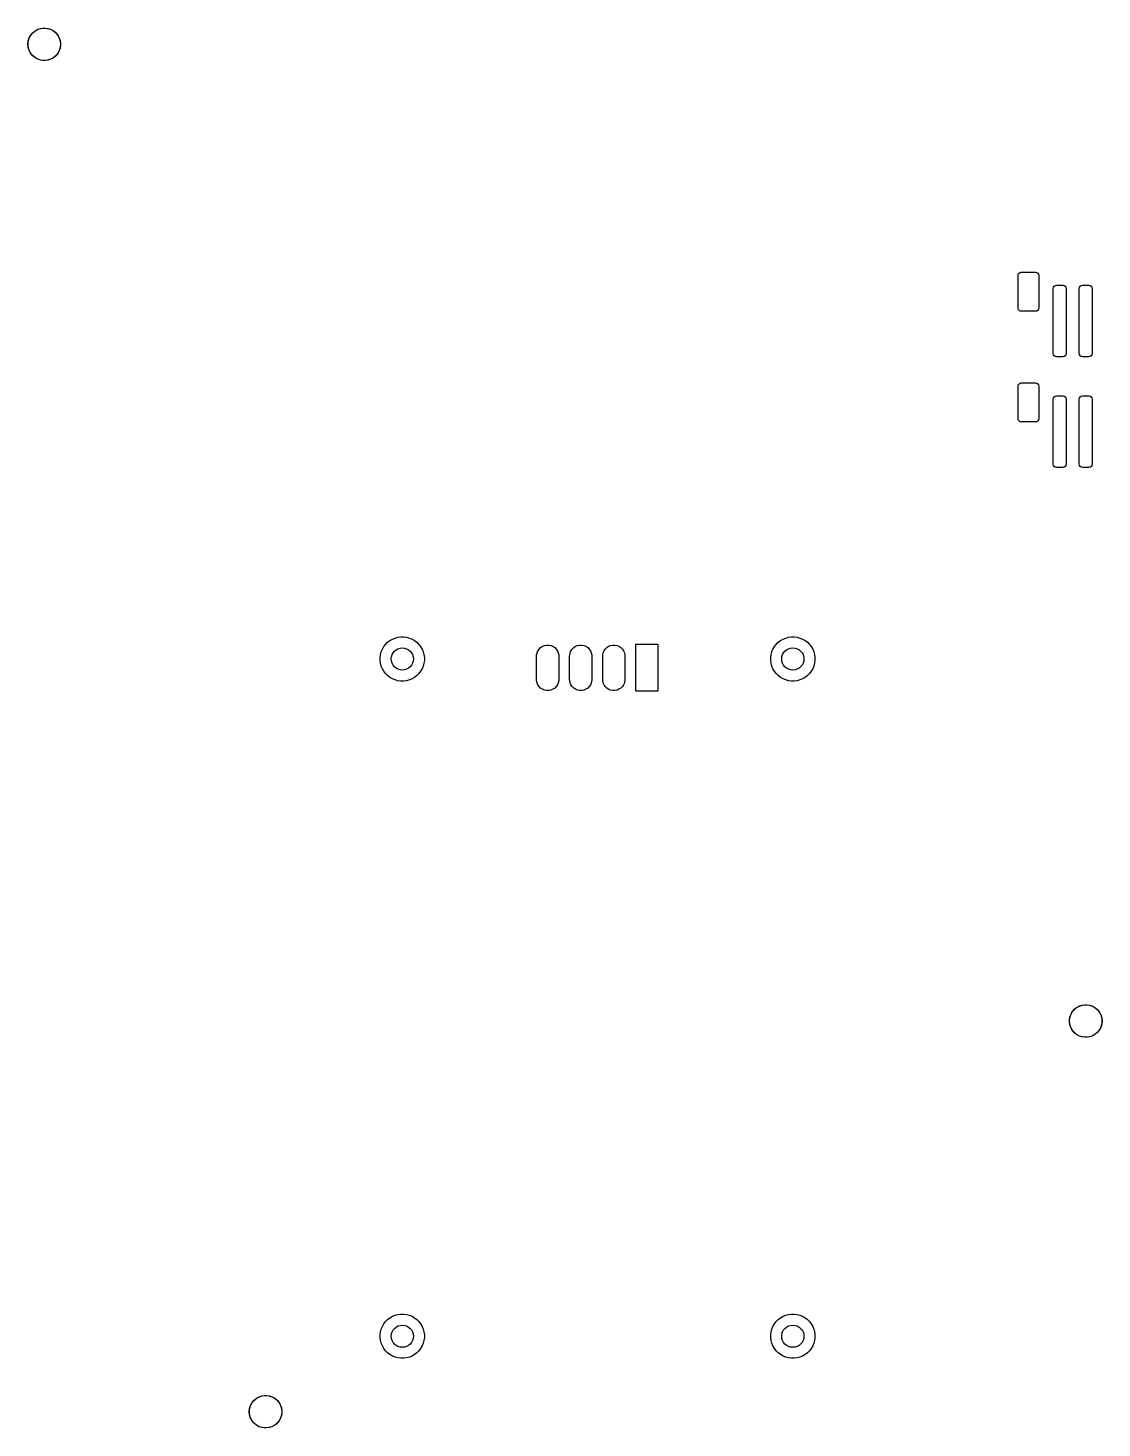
# Model space of a CAD drawing. Header units: inches. Extents: x 1.01 to 7.41, y -5.29 to -1.05.
# Drawn here: x 1.014 to 4.262, y -5.285 to -1.053 of the extents above; entities that cross this region are included whole.
import ezdxf

# ---------------------------------------------------------------- set-up
doc = ezdxf.new("R2010")
doc.units = ezdxf.units.IN
doc.header["$MEASUREMENT"] = 0
doc.layers.add('BLACK', color=250, linetype='CONTINUOUS')

msp = doc.modelspace()

# ---------------------------------------------------------------- linework, layer by layer
at = {"layer": 'BLACK', "linetype": 'CONTINUOUS'}
for p, q in [((1.0373, -1.0604), (1.0442, -1.0569)), ((1.0442, -1.0569), (1.0515, -1.0545)), ((1.0515, -1.0545), (1.0591, -1.0533)), ((1.0591, -1.0533), (1.0669, -1.0533)), ((1.0669, -1.0533), (1.0745, -1.0545)), ((1.0745, -1.0545), (1.0818, -1.0569)), ((1.0818, -1.0569), (1.0887, -1.0604)), ((1.0139, -1.0985), (1.0151, -1.0909)), ((1.0139, -1.1062), (1.0139, -1.0985)), ((1.0151, -1.0909), (1.0175, -1.0835)), ((1.0175, -1.0835), (1.021, -1.0766)), ((1.021, -1.0766), (1.0256, -1.0704)), ((1.0256, -1.0704), (1.031, -1.0649)), ((1.031, -1.0649), (1.0373, -1.0604)), ((1.0887, -1.0604), (1.095, -1.0649)), ((1.095, -1.0649), (1.1004, -1.0704)), ((1.1004, -1.0704), (1.105, -1.0766)), ((1.105, -1.0766), (1.1085, -1.0835)), ((1.1085, -1.0835), (1.1108, -1.0909)), ((1.1108, -1.0909), (1.1121, -1.0985)), ((1.1121, -1.0985), (1.1121, -1.1062)), ((1.0151, -1.1139), (1.0139, -1.1062)), ((1.0175, -1.1212), (1.0151, -1.1139)), ((1.021, -1.1281), (1.0175, -1.1212)), ((1.0256, -1.1343), (1.021, -1.1281)), ((1.031, -1.1398), (1.0256, -1.1343)), ((1.0373, -1.1443), (1.031, -1.1398)), ((1.095, -1.1398), (1.0887, -1.1443)), ((1.1004, -1.1343), (1.095, -1.1398)), ((1.105, -1.1281), (1.1004, -1.1343)), ((1.1085, -1.1212), (1.105, -1.1281)), ((1.1108, -1.1139), (1.1085, -1.1212)), ((1.1121, -1.1062), (1.1108, -1.1139)), ((1.0442, -1.1478), (1.0373, -1.1443)), ((1.0515, -1.1502), (1.0442, -1.1478)), ((1.0591, -1.1514), (1.0515, -1.1502)), ((1.0669, -1.1514), (1.0591, -1.1514)), ((1.0745, -1.1502), (1.0669, -1.1514)), ((1.0818, -1.1478), (1.0745, -1.1502)), ((1.0887, -1.1443), (1.0818, -1.1478)), ((4.0079, -1.8012), (4.0086, -1.7974)), ((4.0079, -1.8996), (4.0079, -1.8012)), ((4.0086, -1.7974), (4.0108, -1.7942)), ((4.0108, -1.7942), (4.0139, -1.7921)), ((4.0139, -1.7921), (4.0177, -1.7913)), ((4.0177, -1.7913), (4.061, -1.7913)), ((4.061, -1.7913), (4.0648, -1.7921)), ((4.0648, -1.7921), (4.068, -1.7942)), ((4.068, -1.7942), (4.0701, -1.7974)), ((4.0701, -1.7974), (4.0709, -1.8012)), ((4.0709, -1.8012), (4.0709, -1.8996)), ((4.1142, -1.8406), (4.1149, -1.8368)), ((4.1142, -2.0374), (4.1142, -1.8406)), ((4.1149, -1.8368), (4.1171, -1.8336)), ((4.1171, -1.8336), (4.1202, -1.8315)), ((4.1202, -1.8315), (4.124, -1.8307)), ((4.124, -1.8307), (4.1437, -1.8307)), ((4.1437, -1.8307), (4.1475, -1.8315)), ((4.1475, -1.8315), (4.1507, -1.8336)), ((4.1507, -1.8336), (4.1528, -1.8368)), ((4.1528, -1.8368), (4.1535, -1.8406)), ((4.1535, -1.8406), (4.1535, -2.0374)), ((4.1929, -1.8406), (4.1937, -1.8368)), ((4.1929, -2.0374), (4.1929, -1.8406)), ((4.1937, -1.8368), (4.1958, -1.8336)), ((4.1958, -1.8336), (4.199, -1.8315)), ((4.199, -1.8315), (4.2028, -1.8307)), ((4.2028, -1.8307), (4.2224, -1.8307)), ((4.2224, -1.8307), (4.2262, -1.8315)), ((4.2262, -1.8315), (4.2294, -1.8336)), ((4.2294, -1.8336), (4.2315, -1.8368)), ((4.2315, -1.8368), (4.2323, -1.8406)), ((4.2323, -1.8406), (4.2323, -2.0374)), ((4.0086, -1.9034), (4.0079, -1.8996)), ((4.0108, -1.9066), (4.0086, -1.9034)), ((4.0701, -1.9034), (4.068, -1.9066)), ((4.0709, -1.8996), (4.0701, -1.9034)), ((4.0139, -1.9087), (4.0108, -1.9066)), ((4.0177, -1.9094), (4.0139, -1.9087)), ((4.061, -1.9094), (4.0177, -1.9094)), ((4.0648, -1.9087), (4.061, -1.9094)), ((4.068, -1.9066), (4.0648, -1.9087)), ((4.1149, -2.0412), (4.1142, -2.0374)), ((4.1171, -2.0444), (4.1149, -2.0412)), ((4.1202, -2.0465), (4.1171, -2.0444)), ((4.124, -2.0472), (4.1202, -2.0465)), ((4.1437, -2.0472), (4.124, -2.0472)), ((4.1475, -2.0465), (4.1437, -2.0472)), ((4.1507, -2.0444), (4.1475, -2.0465)), ((4.1528, -2.0412), (4.1507, -2.0444)), ((4.1535, -2.0374), (4.1528, -2.0412)), ((4.1937, -2.0412), (4.1929, -2.0374)), ((4.1958, -2.0444), (4.1937, -2.0412)), ((4.199, -2.0465), (4.1958, -2.0444)), ((4.2028, -2.0472), (4.199, -2.0465)), ((4.2224, -2.0472), (4.2028, -2.0472)), ((4.2262, -2.0465), (4.2224, -2.0472)), ((4.2294, -2.0444), (4.2262, -2.0465)), ((4.2315, -2.0412), (4.2294, -2.0444)), ((4.2323, -2.0374), (4.2315, -2.0412)), ((4.0079, -2.1358), (4.0086, -2.1321)), ((4.0079, -2.2343), (4.0079, -2.1358)), ((4.0086, -2.1321), (4.0108, -2.1289)), ((4.0108, -2.1289), (4.0139, -2.1267)), ((4.0139, -2.1267), (4.0177, -2.126)), ((4.0177, -2.126), (4.061, -2.126)), ((4.061, -2.126), (4.0648, -2.1267)), ((4.0648, -2.1267), (4.068, -2.1289)), ((4.068, -2.1289), (4.0701, -2.1321)), ((4.0701, -2.1321), (4.0709, -2.1358)), ((4.0709, -2.1358), (4.0709, -2.2343)), ((4.1142, -2.1752), (4.1149, -2.1714)), ((4.1142, -2.372), (4.1142, -2.1752)), ((4.1149, -2.1714), (4.1171, -2.1682)), ((4.1171, -2.1682), (4.1202, -2.1661)), ((4.1202, -2.1661), (4.124, -2.1654)), ((4.124, -2.1654), (4.1437, -2.1654)), ((4.1437, -2.1654), (4.1475, -2.1661)), ((4.1475, -2.1661), (4.1507, -2.1682)), ((4.1507, -2.1682), (4.1528, -2.1714)), ((4.1528, -2.1714), (4.1535, -2.1752)), ((4.1535, -2.1752), (4.1535, -2.372)), ((4.1929, -2.1752), (4.1937, -2.1714)), ((4.1929, -2.372), (4.1929, -2.1752)), ((4.1937, -2.1714), (4.1958, -2.1682)), ((4.1958, -2.1682), (4.199, -2.1661)), ((4.199, -2.1661), (4.2028, -2.1654)), ((4.2028, -2.1654), (4.2224, -2.1654)), ((4.2224, -2.1654), (4.2262, -2.1661)), ((4.2262, -2.1661), (4.2294, -2.1682)), ((4.2294, -2.1682), (4.2315, -2.1714)), ((4.2315, -2.1714), (4.2323, -2.1752)), ((4.2323, -2.1752), (4.2323, -2.372)), ((4.0086, -2.238), (4.0079, -2.2343)), ((4.0108, -2.2412), (4.0086, -2.238)), ((4.0139, -2.2433), (4.0108, -2.2412)), ((4.068, -2.2412), (4.0648, -2.2433)), ((4.0701, -2.238), (4.068, -2.2412)), ((4.0709, -2.2343), (4.0701, -2.238)), ((4.0177, -2.2441), (4.0139, -2.2433)), ((4.061, -2.2441), (4.0177, -2.2441)), ((4.0648, -2.2433), (4.061, -2.2441)), ((4.1149, -2.3758), (4.1142, -2.372)), ((4.1171, -2.379), (4.1149, -2.3758)), ((4.1202, -2.3811), (4.1171, -2.379)), ((4.124, -2.3819), (4.1202, -2.3811)), ((4.1437, -2.3819), (4.124, -2.3819)), ((4.1475, -2.3811), (4.1437, -2.3819)), ((4.1507, -2.379), (4.1475, -2.3811)), ((4.1528, -2.3758), (4.1507, -2.379)), ((4.1535, -2.372), (4.1528, -2.3758)), ((4.1937, -2.3758), (4.1929, -2.372)), ((4.1958, -2.379), (4.1937, -2.3758)), ((4.199, -2.3811), (4.1958, -2.379)), ((4.2028, -2.3819), (4.199, -2.3811)), ((4.2224, -2.3819), (4.2028, -2.3819)), ((4.2262, -2.3811), (4.2224, -2.3819)), ((4.2294, -2.379), (4.2262, -2.3811)), ((4.2315, -2.3758), (4.2294, -2.379)), ((4.2323, -2.372), (4.2315, -2.3758)), ((2.09, -2.9234), (2.0953, -2.9165)), ((2.0953, -2.9165), (2.1015, -2.9103)), ((2.1015, -2.9103), (2.1085, -2.905)), ((2.1085, -2.905), (2.1161, -2.9006)), ((2.1161, -2.9006), (2.1242, -2.8973)), ((2.1242, -2.8973), (2.1326, -2.895)), ((2.1326, -2.895), (2.1413, -2.8938)), ((2.1413, -2.8938), (2.15, -2.8938)), ((2.15, -2.8938), (2.1587, -2.895)), ((2.1587, -2.895), (2.1672, -2.8973)), ((2.1672, -2.8973), (2.1753, -2.9006)), ((2.1753, -2.9006), (2.1829, -2.905)), ((2.1829, -2.905), (2.1898, -2.9103)), ((2.1898, -2.9103), (2.196, -2.9165)), ((2.196, -2.9165), (2.2013, -2.9234)), ((2.5696, -2.9222), (2.5756, -2.9197)), ((2.5756, -2.9197), (2.5821, -2.9184)), ((2.5821, -2.9184), (2.5886, -2.9184)), ((2.5886, -2.9184), (2.5951, -2.9197)), ((2.5951, -2.9197), (2.6011, -2.9222)), ((2.6696, -2.9222), (2.6756, -2.9197)), ((2.6756, -2.9197), (2.6821, -2.9184)), ((2.6821, -2.9184), (2.6886, -2.9184)), ((2.6886, -2.9184), (2.6951, -2.9197)), ((2.6951, -2.9197), (2.7011, -2.9222)), ((2.7696, -2.9222), (2.7756, -2.9197)), ((2.7756, -2.9197), (2.7821, -2.9184)), ((2.7821, -2.9184), (2.7886, -2.9184)), ((2.7886, -2.9184), (2.7951, -2.9197)), ((2.7951, -2.9197), (2.8011, -2.9222)), ((2.8519, -3.058), (2.8519, -2.9163)), ((2.8519, -2.9163), (2.9188, -2.9163)), ((2.9188, -2.9163), (2.9188, -3.058)), ((3.2711, -2.9234), (3.2765, -2.9165)), ((3.2765, -2.9165), (3.2826, -2.9103)), ((3.2826, -2.9103), (3.2896, -2.905)), ((3.2896, -2.905), (3.2972, -2.9006)), ((3.2972, -2.9006), (3.3053, -2.8973)), ((3.3053, -2.8973), (3.3137, -2.895)), ((3.3137, -2.895), (3.3224, -2.8938)), ((3.3224, -2.8938), (3.3311, -2.8938)), ((3.3311, -2.8938), (3.3398, -2.895)), ((3.3398, -2.895), (3.3483, -2.8973)), ((3.3483, -2.8973), (3.3564, -2.9006)), ((3.3564, -2.9006), (3.364, -2.905)), ((3.364, -2.905), (3.3709, -2.9103)), ((3.3709, -2.9103), (3.3771, -2.9165)), ((3.3771, -2.9165), (3.3824, -2.9234)), ((2.0789, -2.9563), (2.08, -2.9476)), ((2.0789, -2.965), (2.0789, -2.9563)), ((2.08, -2.9476), (2.0823, -2.9391)), ((2.0823, -2.9391), (2.0856, -2.931)), ((2.0856, -2.931), (2.09, -2.9234)), ((2.2013, -2.9234), (2.2057, -2.931)), ((2.2057, -2.931), (2.209, -2.9391)), ((2.209, -2.9391), (2.2113, -2.9476)), ((2.2113, -2.9476), (2.2125, -2.9563)), ((2.2125, -2.9563), (2.2125, -2.965)), ((2.5519, -2.9517), (2.5521, -2.9484)), ((2.5519, -3.0226), (2.5519, -2.9517)), ((2.5521, -2.9484), (2.5533, -2.942)), ((2.5533, -2.942), (2.5558, -2.9359)), ((2.5558, -2.9359), (2.5595, -2.9305)), ((2.5595, -2.9305), (2.5641, -2.9258)), ((2.5641, -2.9258), (2.5696, -2.9222)), ((2.6011, -2.9222), (2.6066, -2.9258)), ((2.6066, -2.9258), (2.6112, -2.9305)), ((2.6112, -2.9305), (2.6149, -2.9359)), ((2.6149, -2.9359), (2.6174, -2.942)), ((2.6174, -2.942), (2.6187, -2.9484)), ((2.6187, -2.9484), (2.6188, -2.9517)), ((2.6188, -2.9517), (2.6188, -3.0226)), ((2.6519, -2.9517), (2.6521, -2.9484)), ((2.6519, -3.0226), (2.6519, -2.9517)), ((2.6521, -2.9484), (2.6533, -2.942)), ((2.6533, -2.942), (2.6558, -2.9359)), ((2.6558, -2.9359), (2.6595, -2.9305)), ((2.6595, -2.9305), (2.6641, -2.9258)), ((2.6641, -2.9258), (2.6696, -2.9222)), ((2.7011, -2.9222), (2.7066, -2.9258)), ((2.7066, -2.9258), (2.7112, -2.9305)), ((2.7112, -2.9305), (2.7149, -2.9359)), ((2.7149, -2.9359), (2.7174, -2.942)), ((2.7174, -2.942), (2.7187, -2.9484)), ((2.7187, -2.9484), (2.7188, -2.9517)), ((2.7188, -2.9517), (2.7188, -3.0226)), ((2.7519, -2.9517), (2.7521, -2.9484)), ((2.7519, -3.0226), (2.7519, -2.9517)), ((2.7521, -2.9484), (2.7533, -2.942)), ((2.7533, -2.942), (2.7558, -2.9359)), ((2.7558, -2.9359), (2.7595, -2.9305)), ((2.7595, -2.9305), (2.7641, -2.9258)), ((2.7641, -2.9258), (2.7696, -2.9222)), ((2.8011, -2.9222), (2.8066, -2.9258)), ((2.8066, -2.9258), (2.8112, -2.9305)), ((2.8112, -2.9305), (2.8149, -2.9359)), ((2.8149, -2.9359), (2.8174, -2.942)), ((2.8174, -2.942), (2.8187, -2.9484)), ((2.8187, -2.9484), (2.8188, -2.9517)), ((2.8188, -2.9517), (2.8188, -3.0226)), ((3.26, -2.9563), (3.2611, -2.9476)), ((3.26, -2.965), (3.26, -2.9563)), ((3.2611, -2.9476), (3.2634, -2.9391)), ((3.2634, -2.9391), (3.2667, -2.931)), ((3.2667, -2.931), (3.2711, -2.9234)), ((3.3824, -2.9234), (3.3868, -2.931)), ((3.3868, -2.931), (3.3901, -2.9391)), ((3.3901, -2.9391), (3.3924, -2.9476)), ((3.3924, -2.9476), (3.3936, -2.9563)), ((3.3936, -2.9563), (3.3936, -2.965)), ((2.08, -2.9737), (2.0789, -2.965)), ((2.0823, -2.9821), (2.08, -2.9737)), ((2.0856, -2.9902), (2.0823, -2.9821)), ((2.09, -2.9978), (2.0856, -2.9902)), ((2.0953, -3.0048), (2.09, -2.9978)), ((2.1015, -3.0109), (2.0953, -3.0048)), ((2.196, -3.0048), (2.1898, -3.0109)), ((2.2013, -2.9978), (2.196, -3.0048)), ((2.2057, -2.9902), (2.2013, -2.9978)), ((2.209, -2.9821), (2.2057, -2.9902)), ((2.2113, -2.9737), (2.209, -2.9821)), ((2.2125, -2.965), (2.2113, -2.9737)), ((3.2611, -2.9737), (3.26, -2.965)), ((3.2634, -2.9821), (3.2611, -2.9737)), ((3.2667, -2.9902), (3.2634, -2.9821)), ((3.2711, -2.9978), (3.2667, -2.9902)), ((3.2765, -3.0048), (3.2711, -2.9978)), ((3.2826, -3.0109), (3.2765, -3.0048)), ((3.3771, -3.0048), (3.3709, -3.0109)), ((3.3824, -2.9978), (3.3771, -3.0048)), ((3.3868, -2.9902), (3.3824, -2.9978)), ((3.3901, -2.9821), (3.3868, -2.9902)), ((3.3924, -2.9737), (3.3901, -2.9821)), ((3.3936, -2.965), (3.3924, -2.9737)), ((2.1085, -3.0163), (2.1015, -3.0109)), ((2.1161, -3.0207), (2.1085, -3.0163)), ((2.1242, -3.024), (2.1161, -3.0207)), ((2.1326, -3.0263), (2.1242, -3.024)), ((2.1413, -3.0274), (2.1326, -3.0263)), ((2.15, -3.0274), (2.1413, -3.0274)), ((2.1587, -3.0263), (2.15, -3.0274)), ((2.1672, -3.024), (2.1587, -3.0263)), ((2.1753, -3.0207), (2.1672, -3.024)), ((2.1829, -3.0163), (2.1753, -3.0207)), ((2.1898, -3.0109), (2.1829, -3.0163)), ((2.5521, -3.0258), (2.5519, -3.0226)), ((2.5533, -3.0323), (2.5521, -3.0258)), ((2.5558, -3.0383), (2.5533, -3.0323)), ((2.5595, -3.0438), (2.5558, -3.0383)), ((2.5641, -3.0484), (2.5595, -3.0438)), ((2.6112, -3.0438), (2.6066, -3.0484)), ((2.6149, -3.0383), (2.6112, -3.0438)), ((2.6174, -3.0323), (2.6149, -3.0383)), ((2.6187, -3.0258), (2.6174, -3.0323)), ((2.6188, -3.0226), (2.6187, -3.0258)), ((2.6521, -3.0258), (2.6519, -3.0226)), ((2.6533, -3.0323), (2.6521, -3.0258)), ((2.6558, -3.0383), (2.6533, -3.0323)), ((2.6595, -3.0438), (2.6558, -3.0383)), ((2.6641, -3.0484), (2.6595, -3.0438)), ((2.7112, -3.0438), (2.7066, -3.0484)), ((2.7149, -3.0383), (2.7112, -3.0438)), ((2.7174, -3.0323), (2.7149, -3.0383)), ((2.7187, -3.0258), (2.7174, -3.0323)), ((2.7188, -3.0226), (2.7187, -3.0258)), ((2.7521, -3.0258), (2.7519, -3.0226)), ((2.7533, -3.0323), (2.7521, -3.0258)), ((2.7558, -3.0383), (2.7533, -3.0323)), ((2.7595, -3.0438), (2.7558, -3.0383)), ((2.7641, -3.0484), (2.7595, -3.0438)), ((2.8112, -3.0438), (2.8066, -3.0484)), ((2.8149, -3.0383), (2.8112, -3.0438)), ((2.8174, -3.0323), (2.8149, -3.0383)), ((2.8187, -3.0258), (2.8174, -3.0323)), ((2.8188, -3.0226), (2.8187, -3.0258)), ((3.2896, -3.0163), (3.2826, -3.0109)), ((3.2972, -3.0207), (3.2896, -3.0163)), ((3.3053, -3.024), (3.2972, -3.0207)), ((3.3137, -3.0263), (3.3053, -3.024)), ((3.3224, -3.0274), (3.3137, -3.0263)), ((3.3311, -3.0274), (3.3224, -3.0274)), ((3.3398, -3.0263), (3.3311, -3.0274)), ((3.3483, -3.024), (3.3398, -3.0263)), ((3.3564, -3.0207), (3.3483, -3.024)), ((3.364, -3.0163), (3.3564, -3.0207)), ((3.3709, -3.0109), (3.364, -3.0163)), ((2.5696, -3.0521), (2.5641, -3.0484)), ((2.5756, -3.0546), (2.5696, -3.0521)), ((2.5821, -3.0559), (2.5756, -3.0546)), ((2.5886, -3.0559), (2.5821, -3.0559)), ((2.5951, -3.0546), (2.5886, -3.0559)), ((2.6011, -3.0521), (2.5951, -3.0546)), ((2.6066, -3.0484), (2.6011, -3.0521)), ((2.6696, -3.0521), (2.6641, -3.0484)), ((2.6756, -3.0546), (2.6696, -3.0521)), ((2.6821, -3.0559), (2.6756, -3.0546)), ((2.6886, -3.0559), (2.6821, -3.0559)), ((2.6951, -3.0546), (2.6886, -3.0559)), ((2.7011, -3.0521), (2.6951, -3.0546)), ((2.7066, -3.0484), (2.7011, -3.0521)), ((2.7696, -3.0521), (2.7641, -3.0484)), ((2.7756, -3.0546), (2.7696, -3.0521)), ((2.7821, -3.0559), (2.7756, -3.0546)), ((2.7886, -3.0559), (2.7821, -3.0559)), ((2.7951, -3.0546), (2.7886, -3.0559)), ((2.8011, -3.0521), (2.7951, -3.0546)), ((2.8066, -3.0484), (2.8011, -3.0521)), ((2.9188, -3.058), (2.8519, -3.058)), ((4.1752, -4.0232), (4.1806, -4.0177)), ((4.1806, -4.0177), (4.1869, -4.0132)), ((4.1869, -4.0132), (4.1938, -4.0097)), ((4.1938, -4.0097), (4.2011, -4.0073)), ((4.2011, -4.0073), (4.2087, -4.0061)), ((4.2087, -4.0061), (4.2165, -4.0061)), ((4.2165, -4.0061), (4.2241, -4.0073)), ((4.2241, -4.0073), (4.2314, -4.0097)), ((4.2314, -4.0097), (4.2383, -4.0132)), ((4.2383, -4.0132), (4.2446, -4.0177)), ((4.2446, -4.0177), (4.25, -4.0232)), ((4.1635, -4.0513), (4.1647, -4.0436)), ((4.1635, -4.059), (4.1635, -4.0513)), ((4.1647, -4.0666), (4.1635, -4.059)), ((4.1647, -4.0436), (4.1671, -4.0363)), ((4.1671, -4.0363), (4.1706, -4.0294)), ((4.1706, -4.0294), (4.1752, -4.0232)), ((4.25, -4.0232), (4.2546, -4.0294)), ((4.2546, -4.0294), (4.2581, -4.0363)), ((4.2581, -4.0363), (4.2605, -4.0436)), ((4.2605, -4.0436), (4.2617, -4.0513)), ((4.2617, -4.059), (4.2605, -4.0666)), ((4.2617, -4.0513), (4.2617, -4.059)), ((4.1671, -4.074), (4.1647, -4.0666)), ((4.1706, -4.0808), (4.1671, -4.074)), ((4.1752, -4.0871), (4.1706, -4.0808)), ((4.1806, -4.0925), (4.1752, -4.0871)), ((4.1869, -4.0971), (4.1806, -4.0925)), ((4.1938, -4.1006), (4.1869, -4.0971)), ((4.2011, -4.103), (4.1938, -4.1006)), ((4.2087, -4.1042), (4.2011, -4.103)), ((4.2165, -4.1042), (4.2087, -4.1042)), ((4.2241, -4.103), (4.2165, -4.1042)), ((4.2314, -4.1006), (4.2241, -4.103)), ((4.2383, -4.0971), (4.2314, -4.1006)), ((4.2446, -4.0925), (4.2383, -4.0971)), ((4.25, -4.0871), (4.2446, -4.0925)), ((4.2546, -4.0808), (4.25, -4.0871)), ((4.2581, -4.074), (4.2546, -4.0808)), ((4.2605, -4.0666), (4.2581, -4.074)), ((2.1085, -4.9522), (2.1161, -4.9478)), ((2.1161, -4.9478), (2.1242, -4.9445)), ((2.1242, -4.9445), (2.1326, -4.9422)), ((2.1326, -4.9422), (2.1413, -4.9411)), ((2.1413, -4.9411), (2.15, -4.9411)), ((2.15, -4.9411), (2.1587, -4.9422)), ((2.1587, -4.9422), (2.1672, -4.9445)), ((2.1672, -4.9445), (2.1753, -4.9478)), ((2.1753, -4.9478), (2.1829, -4.9522)), ((3.2896, -4.9522), (3.2972, -4.9478)), ((3.2972, -4.9478), (3.3053, -4.9445)), ((3.3053, -4.9445), (3.3137, -4.9422)), ((3.3137, -4.9422), (3.3224, -4.9411)), ((3.3224, -4.9411), (3.3311, -4.9411)), ((3.3311, -4.9411), (3.3398, -4.9422)), ((3.3398, -4.9422), (3.3483, -4.9445)), ((3.3483, -4.9445), (3.3564, -4.9478)), ((3.3564, -4.9478), (3.364, -4.9522)), ((2.08, -4.9948), (2.0823, -4.9864)), ((2.0823, -4.9864), (2.0856, -4.9783)), ((2.0856, -4.9783), (2.09, -4.9707)), ((2.09, -4.9707), (2.0953, -4.9637)), ((2.0953, -4.9637), (2.1015, -4.9576)), ((2.1015, -4.9576), (2.1085, -4.9522)), ((2.1829, -4.9522), (2.1898, -4.9576)), ((2.1898, -4.9576), (2.196, -4.9637)), ((2.196, -4.9637), (2.2013, -4.9707)), ((2.2013, -4.9707), (2.2057, -4.9783)), ((2.2057, -4.9783), (2.209, -4.9864)), ((2.209, -4.9864), (2.2113, -4.9948)), ((3.2611, -4.9948), (3.2634, -4.9864)), ((3.2634, -4.9864), (3.2667, -4.9783)), ((3.2667, -4.9783), (3.2711, -4.9707)), ((3.2711, -4.9707), (3.2765, -4.9637)), ((3.2765, -4.9637), (3.2826, -4.9576)), ((3.2826, -4.9576), (3.2896, -4.9522)), ((3.364, -4.9522), (3.3709, -4.9576)), ((3.3709, -4.9576), (3.3771, -4.9637)), ((3.3771, -4.9637), (3.3824, -4.9707)), ((3.3824, -4.9707), (3.3868, -4.9783)), ((3.3868, -4.9783), (3.3901, -4.9864)), ((3.3901, -4.9864), (3.3924, -4.9948)), ((2.0789, -5.0035), (2.08, -4.9948)), ((2.0789, -5.0123), (2.0789, -5.0035)), ((2.08, -5.0209), (2.0789, -5.0123)), ((2.0823, -5.0294), (2.08, -5.0209)), ((2.0856, -5.0375), (2.0823, -5.0294)), ((2.209, -5.0294), (2.2057, -5.0375)), ((2.2113, -5.0209), (2.209, -5.0294)), ((2.2113, -4.9948), (2.2125, -5.0035)), ((2.2125, -5.0123), (2.2113, -5.0209)), ((2.2125, -5.0035), (2.2125, -5.0123)), ((3.26, -5.0035), (3.2611, -4.9948)), ((3.26, -5.0123), (3.26, -5.0035)), ((3.2611, -5.0209), (3.26, -5.0123)), ((3.2634, -5.0294), (3.2611, -5.0209)), ((3.2667, -5.0375), (3.2634, -5.0294)), ((3.3901, -5.0294), (3.3868, -5.0375)), ((3.3924, -5.0209), (3.3901, -5.0294)), ((3.3924, -4.9948), (3.3936, -5.0035)), ((3.3936, -5.0123), (3.3924, -5.0209)), ((3.3936, -5.0035), (3.3936, -5.0123)), ((2.09, -5.0451), (2.0856, -5.0375)), ((2.0953, -5.052), (2.09, -5.0451)), ((2.1015, -5.0582), (2.0953, -5.052)), ((2.1085, -5.0635), (2.1015, -5.0582)), ((2.1161, -5.0679), (2.1085, -5.0635)), ((2.1242, -5.0713), (2.1161, -5.0679)), ((2.1326, -5.0735), (2.1242, -5.0713)), ((2.1413, -5.0747), (2.1326, -5.0735)), ((2.15, -5.0747), (2.1413, -5.0747)), ((2.1587, -5.0735), (2.15, -5.0747)), ((2.1672, -5.0713), (2.1587, -5.0735)), ((2.1753, -5.0679), (2.1672, -5.0713)), ((2.1829, -5.0635), (2.1753, -5.0679)), ((2.1898, -5.0582), (2.1829, -5.0635)), ((2.196, -5.052), (2.1898, -5.0582)), ((2.2013, -5.0451), (2.196, -5.052)), ((2.2057, -5.0375), (2.2013, -5.0451)), ((3.2711, -5.0451), (3.2667, -5.0375)), ((3.2765, -5.052), (3.2711, -5.0451)), ((3.2826, -5.0582), (3.2765, -5.052)), ((3.2896, -5.0635), (3.2826, -5.0582)), ((3.2972, -5.0679), (3.2896, -5.0635)), ((3.3053, -5.0713), (3.2972, -5.0679)), ((3.3137, -5.0735), (3.3053, -5.0713)), ((3.3224, -5.0747), (3.3137, -5.0735)), ((3.3311, -5.0747), (3.3224, -5.0747)), ((3.3398, -5.0735), (3.3311, -5.0747)), ((3.3483, -5.0713), (3.3398, -5.0735)), ((3.3564, -5.0679), (3.3483, -5.0713)), ((3.364, -5.0635), (3.3564, -5.0679)), ((3.3709, -5.0582), (3.364, -5.0635)), ((3.3771, -5.052), (3.3709, -5.0582)), ((3.3824, -5.0451), (3.3771, -5.052)), ((3.3868, -5.0375), (3.3824, -5.0451)), ((1.6903, -5.2105), (1.6949, -5.2043)), ((1.6949, -5.2043), (1.7003, -5.1988)), ((1.7003, -5.1988), (1.7066, -5.1943)), ((1.7066, -5.1943), (1.7135, -5.1908)), ((1.7135, -5.1908), (1.7208, -5.1884)), ((1.7208, -5.1884), (1.7284, -5.1872)), ((1.7284, -5.1872), (1.7361, -5.1872)), ((1.7361, -5.1872), (1.7438, -5.1884)), ((1.7438, -5.1884), (1.7511, -5.1908)), ((1.7511, -5.1908), (1.758, -5.1943)), ((1.758, -5.1943), (1.7642, -5.1988)), ((1.7642, -5.1988), (1.7697, -5.2043)), ((1.7697, -5.2043), (1.7742, -5.2105)), ((1.6832, -5.2324), (1.6844, -5.2247)), ((1.6832, -5.2401), (1.6832, -5.2324)), ((1.6844, -5.2477), (1.6832, -5.2401)), ((1.6844, -5.2247), (1.6868, -5.2174)), ((1.6868, -5.2551), (1.6844, -5.2477)), ((1.6868, -5.2174), (1.6903, -5.2105)), ((1.7742, -5.2105), (1.7777, -5.2174)), ((1.7777, -5.2174), (1.7801, -5.2247)), ((1.7801, -5.2477), (1.7777, -5.2551)), ((1.7801, -5.2247), (1.7813, -5.2324)), ((1.7813, -5.2401), (1.7801, -5.2477)), ((1.7813, -5.2324), (1.7813, -5.2401)), ((1.6903, -5.2619), (1.6868, -5.2551)), ((1.6949, -5.2682), (1.6903, -5.2619)), ((1.7003, -5.2736), (1.6949, -5.2682)), ((1.7066, -5.2782), (1.7003, -5.2736)), ((1.7135, -5.2817), (1.7066, -5.2782)), ((1.7208, -5.2841), (1.7135, -5.2817)), ((1.7284, -5.2853), (1.7208, -5.2841)), ((1.7361, -5.2853), (1.7284, -5.2853)), ((1.7438, -5.2841), (1.7361, -5.2853)), ((1.7511, -5.2817), (1.7438, -5.2841)), ((1.758, -5.2782), (1.7511, -5.2817)), ((1.7642, -5.2736), (1.758, -5.2782)), ((1.7697, -5.2682), (1.7642, -5.2736)), ((1.7742, -5.2619), (1.7697, -5.2682)), ((1.7777, -5.2551), (1.7742, -5.2619))]:
    msp.add_line(p, q, dxfattribs=at)
at = {"layer": 'BLACK'}
for centre, radius in [((1.063, -1.1024), 0.0492), ((1.063, -1.1024), 0.0492), ((2.1457, -2.9606), 0.0335), ((2.1457, -2.9606), 0.0335), ((3.3268, -2.9606), 0.0335), ((3.3268, -2.9606), 0.0335), ((4.2126, -4.0551), 0.0492), ((4.2126, -4.0551), 0.0492), ((2.1457, -5.0079), 0.0335), ((2.1457, -5.0079), 0.0335), ((3.3268, -5.0079), 0.0335), ((3.3268, -5.0079), 0.0335), ((1.7323, -5.2362), 0.0492), ((1.7323, -5.2362), 0.0492)]:
    msp.add_circle(centre, radius, dxfattribs=at)

doc.saveas('drawing.dxf')
